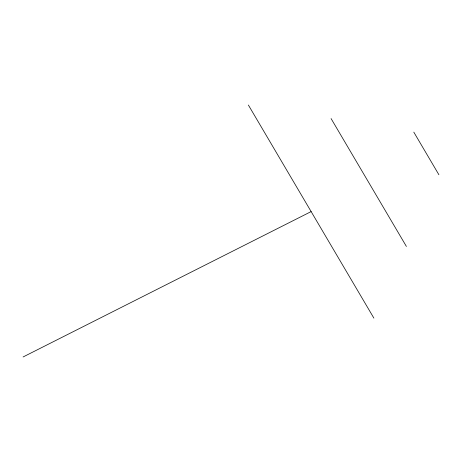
<?xml version="1.0" encoding="UTF-8"?>
<svg xmlns="http://www.w3.org/2000/svg" width="462" height="462" viewBox="0 0 462 462"><rect width="100%" height="100%" fill="white"/><g stroke="black" fill="none" stroke-linecap="round" stroke-linejoin="round"><path stroke-width="0.69" d="M23.1 356.964L311.134 211.584M413.796 132.126L438.9 174.746M331.087 118.578L406.398 246.442M248.377 105.036L373.891 318.133"/></g></svg>
